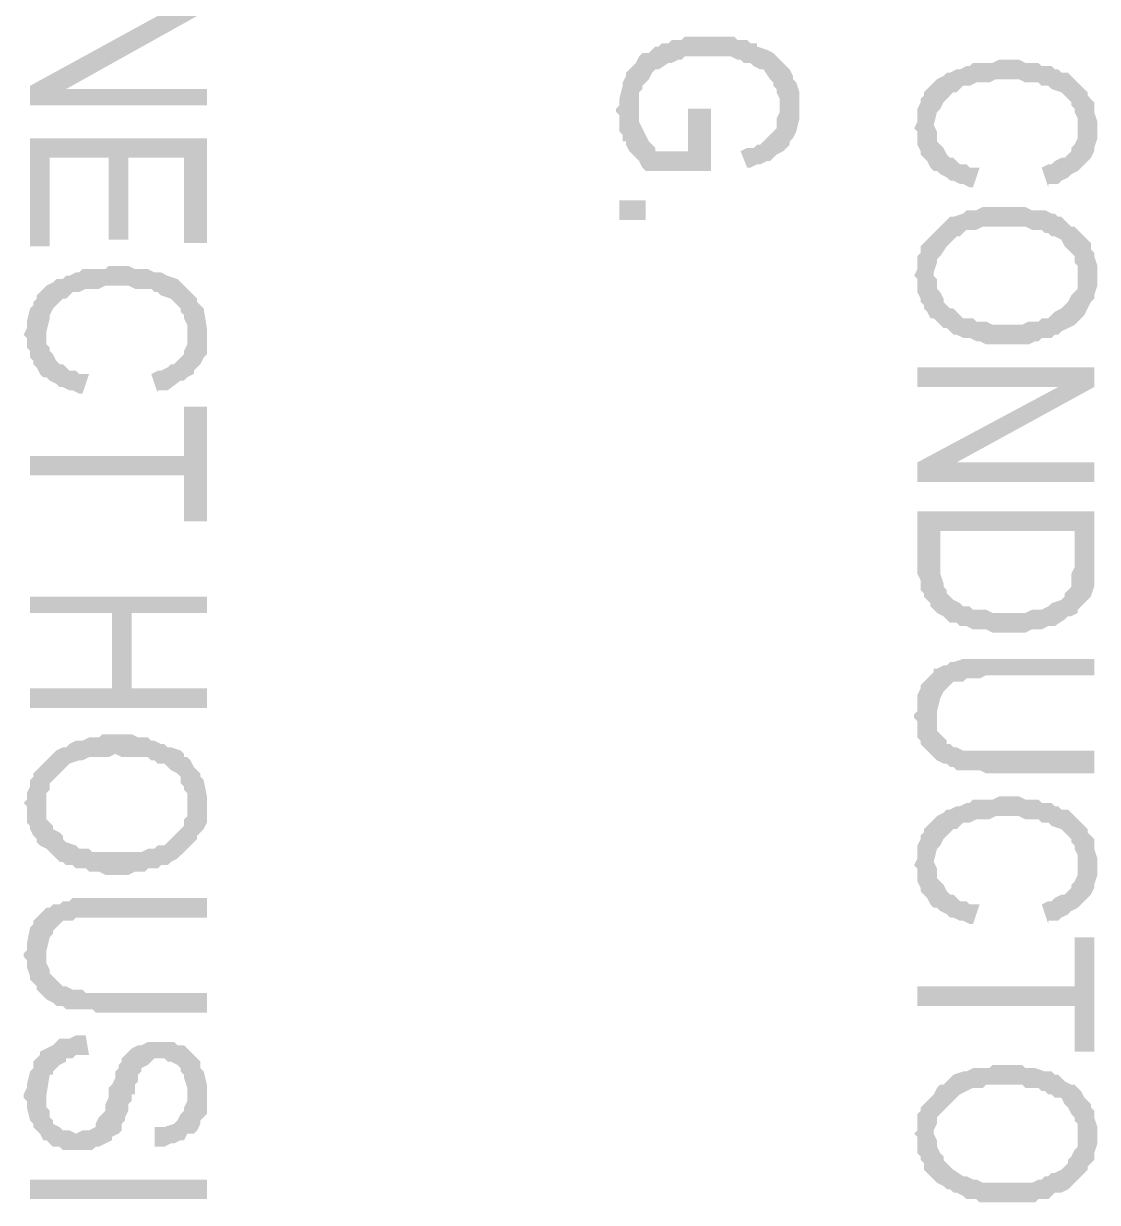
# Model space of a CAD drawing. Header units: inches. Extents: x -186 to 186, y -282 to 282.
# Drawn here: x -14.3 to -2.15, y 27 to 40.33 of the extents above; entities that cross this region are included whole.
import ezdxf

# ---------------------------------------------------------------- set-up
doc = ezdxf.new("R2010")
doc.units = ezdxf.units.IN
doc.header["$MEASUREMENT"] = 0
doc.layers.add('H', color=7, linetype='CONTINUOUS', lineweight=100)

msp = doc.modelspace()

# ---------------------------------------------------------------- hatches: boundary and pattern name
at = {"layer": 'H', "linetype": 'Continuous'}
for points in [[(-12.222, 40.481), (-12.667, 40.481), (-14.222, 39.63), (-13.815, 39.593)], [(-5.519, 39.37), (-5.519, 39.481), (-5.519, 39.556), (-5.556, 39.667), (-5.593, 39.704), (-5.593, 39.741), (-5.63, 39.815), (-5.667, 39.852), (-5.704, 39.889), (-5.741, 39.926), (-5.778, 39.963), (-5.815, 40), (-5.889, 40.037), (-6, 40.074), (-6, 40.111), (-6.074, 40.111), (-6.111, 40.148), (-6.148, 40.148), (-6.222, 40.148), (-6.259, 40.185), (-6.333, 40.185), (-6.37, 40.185), (-6.481, 40.185), (-6.556, 40.185), (-6.63, 40.185), (-6.778, 40.185), (-6.815, 40.185), (-6.852, 40.148), (-6.963, 40.148), (-7, 40.111), (-7.074, 40.111), (-7.111, 40.074), (-7.148, 40.074), (-7.185, 40.037), (-7.222, 40), (-7.296, 40), (-7.333, 39.963), (-7.37, 39.889), (-7.407, 39.852), (-7.444, 39.815), (-7.481, 39.778), (-7.481, 39.741), (-7.519, 39.667), (-7.519, 39.63), (-7.556, 39.481), (-7.556, 39.407), (-7.593, 39.37), (-7.593, 39.333), (-7.556, 39.296), (-7.556, 39.222), (-7.556, 39.111), (-7.519, 39.074), (-7.519, 39), (-7.481, 39), (-7.481, 38.963), (-7.444, 38.889), (-7.407, 38.852), (-7.37, 38.815), (-7.333, 38.778), (-7.333, 39.37), (-7.333, 39.444), (-7.333, 39.481), (-7.333, 39.556), (-7.296, 39.593), (-7.296, 39.63), (-7.259, 39.667), (-7.222, 39.704), (-7.185, 39.778), (-7.148, 39.815), (-7.111, 39.815), (-7, 39.889), (-6.963, 39.889), (-6.889, 39.926), (-6.852, 39.926), (-6.815, 39.963), (-6.741, 39.963), (-6.667, 39.963), (-6.63, 39.963), (-6.481, 39.963), (-6.407, 39.963), (-6.333, 39.963), (-6.296, 39.963), (-6.222, 39.926), (-6.185, 39.926), (-6.148, 39.889), (-6.111, 39.889), (-6.074, 39.889), (-6.037, 39.852), (-5.963, 39.815), (-5.926, 39.815), (-5.852, 39.704), (-5.815, 39.667), (-5.815, 39.63), (-5.778, 39.593), (-5.778, 39.556), (-5.741, 39.481), (-5.741, 39.37), (-5.704, 38.889), (-5.667, 38.926), (-5.63, 38.963), (-5.63, 39), (-5.593, 39.037), (-5.556, 39.111), (-5.519, 39.259), (-5.519, 39.296)], [(-2.37, 39.667), (-2.407, 39.704), (-2.444, 39.741), (-2.481, 39.778), (-2.556, 39.778), (-2.593, 39.815), (-2.63, 39.815), (-2.667, 39.852), (-2.704, 39.852), (-2.778, 39.852), (-2.815, 39.889), (-2.852, 39.889), (-2.926, 39.889), (-2.963, 39.889), (-3.037, 39.926), (-3.259, 39.926), (-3.333, 39.889), (-3.37, 39.889), (-3.444, 39.889), (-3.481, 39.889), (-3.556, 39.889), (-3.593, 39.852), (-3.63, 39.852), (-3.704, 39.815), (-3.741, 39.815), (-3.815, 39.778), (-3.852, 39.778), (-3.889, 39.741), (-3.963, 39.704), (-4, 39.667), (-4.037, 39.63), (-4.074, 39.593), (-4.111, 39.556), (-4.111, 39.519), (-4.148, 39.481), (-4.148, 39.444), (-4.185, 39.37), (-4.185, 39.296), (-4.185, 39.222), (-4.222, 39.148), (-4.185, 39.111), (-4.185, 39.037), (-4.185, 39), (-4.185, 38.963), (-4.148, 38.889), (-4.148, 38.852), (-4.111, 38.815), (-4.074, 38.778), (-4.037, 38.704), (-4, 38.667), (-4, 39.185), (-3.963, 39.333), (-3.926, 39.37), (-3.889, 39.444), (-3.852, 39.481), (-3.815, 39.519), (-3.778, 39.556), (-3.741, 39.556), (-3.704, 39.593), (-3.667, 39.63), (-3.63, 39.63), (-3.593, 39.63), (-3.519, 39.667), (-3.481, 39.667), (-3.407, 39.667), (-3.37, 39.667), (-3.296, 39.704), (-3.037, 39.704), (-2.963, 39.667), (-2.889, 39.667), (-2.852, 39.667), (-2.815, 39.667), (-2.778, 39.63), (-2.704, 39.63), (-2.667, 39.593), (-2.556, 39.556), (-2.519, 39.519), (-2.481, 39.481), (-2.444, 39.444), (-2.444, 39.407), (-2.407, 39.37), (-2.407, 39.333), (-2.37, 39.259), (-2.37, 39.185), (-2.37, 39.148)], [(-12.222, 39.407), (-12.222, 39.593), (-13.815, 39.593), (-14.222, 39.63), (-14.222, 39.407)], [(-2.148, 39.148), (-2.148, 39.222), (-2.185, 39.333), (-2.185, 39.37), (-2.185, 39.444), (-2.222, 39.481), (-2.259, 39.519), (-2.259, 39.556), (-2.296, 39.593), (-2.333, 39.63), (-2.37, 39.667), (-2.37, 39.148), (-2.37, 39.074), (-2.37, 39.037), (-2.407, 38.963), (-2.444, 38.926), (-2.444, 38.889), (-2.519, 38.815), (-2.556, 38.815), (-2.63, 38.778), (-2.667, 38.741), (-2.704, 38.741), (-2.778, 38.704), (-2.704, 38.481), (-2.704, 38.519), (-2.667, 38.519), (-2.593, 38.519), (-2.556, 38.556), (-2.481, 38.593), (-2.444, 38.63), (-2.37, 38.667), (-2.333, 38.704), (-2.296, 38.741), (-2.259, 38.778), (-2.222, 38.815), (-2.185, 38.889), (-2.185, 38.926), (-2.148, 39.037), (-2.148, 39.074)], [(-6.519, 38.667), (-6.519, 39.37), (-6.778, 39.37), (-6.778, 38.889), (-7.148, 38.889), (-7.148, 38.926), (-7.185, 38.963), (-7.222, 39), (-7.296, 39.148), (-7.333, 39.222), (-7.333, 39.333), (-7.333, 39.37), (-7.333, 38.778), (-7.296, 38.704), (-7.259, 38.667)], [(-5.704, 38.889), (-5.741, 39.37), (-5.741, 39.333), (-5.778, 39.259), (-5.778, 39.222), (-5.778, 39.148), (-5.815, 39.111), (-5.852, 39.074), (-5.889, 39.037), (-5.926, 39), (-5.963, 38.963), (-6, 38.963), (-6.037, 38.926), (-6.111, 38.926), (-6.185, 38.889), (-6.111, 38.704), (-6.074, 38.704), (-6, 38.741), (-5.963, 38.741), (-5.889, 38.778), (-5.852, 38.778), (-5.815, 38.815), (-5.778, 38.852)], [(-3.481, 38.704), (-3.519, 38.704), (-3.593, 38.704), (-3.63, 38.741), (-3.704, 38.741), (-3.741, 38.778), (-3.778, 38.815), (-3.815, 38.815), (-3.852, 38.852), (-3.889, 38.926), (-3.926, 38.963), (-3.963, 39), (-3.963, 39.037), (-3.963, 39.111), (-4, 39.185), (-4, 38.667), (-3.963, 38.667), (-3.926, 38.63), (-3.852, 38.593), (-3.815, 38.556), (-3.778, 38.556), (-3.704, 38.519), (-3.667, 38.519), (-3.593, 38.481), (-3.556, 38.481)], [(-12.222, 37.852), (-12.222, 39.037), (-14.222, 39.037), (-14.222, 37.815), (-14, 37.815), (-14, 38.815), (-13.333, 38.815), (-13.333, 37.889), (-13.111, 37.889), (-13.111, 38.815), (-12.481, 38.815), (-12.481, 37.852)], [(-7.556, 38.111), (-7.259, 38.111), (-7.259, 38.333), (-7.556, 38.333)], [(-2.148, 37.481), (-2.148, 37.593), (-2.185, 37.704), (-2.185, 37.741), (-2.222, 37.778), (-2.222, 37.852), (-2.259, 37.889), (-2.296, 37.926), (-2.333, 37.963), (-2.37, 38), (-2.407, 38.037), (-2.444, 38.037), (-2.519, 38.111), (-2.556, 38.148), (-2.593, 38.148), (-2.63, 38.185), (-2.667, 38.185), (-2.741, 38.222), (-2.778, 38.222), (-2.852, 38.222), (-2.889, 38.222), (-2.963, 38.259), (-3, 38.259), (-3.333, 38.259), (-3.37, 38.259), (-3.444, 38.259), (-3.519, 38.222), (-3.556, 38.222), (-3.63, 38.222), (-3.667, 38.185), (-3.778, 38.148), (-3.815, 38.148), (-3.852, 38.111), (-3.889, 38.074), (-3.926, 38.037), (-3.963, 38), (-4, 37.963), (-4.037, 37.926), (-4.074, 37.889), (-4.111, 37.852), (-4.148, 37.815), (-4.148, 37.741), (-4.185, 37.704), (-4.185, 37.593), (-4.185, 37.556), (-4.222, 37.481), (-4.185, 37.444), (-4.185, 37.333), (-4.185, 37.296), (-4.148, 37.222), (-4.148, 37.185), (-4.111, 37.148), (-4.111, 37.111), (-4.074, 37.074), (-4.037, 37), (-4, 37), (-4, 37.519), (-3.963, 37.63), (-3.963, 37.667), (-3.926, 37.704), (-3.852, 37.815), (-3.815, 37.852), (-3.778, 37.889), (-3.741, 37.926), (-3.704, 37.926), (-3.63, 38), (-3.556, 38), (-3.519, 38), (-3.444, 38.037), (-3.407, 38.037), (-3.259, 38.037), (-3.185, 38.037), (-3.148, 38.037), (-3, 38.037), (-2.963, 38.037), (-2.889, 38), (-2.815, 38), (-2.778, 38), (-2.741, 37.963), (-2.704, 37.963), (-2.667, 37.926), (-2.63, 37.926), (-2.556, 37.889), (-2.519, 37.815), (-2.481, 37.778), (-2.444, 37.741), (-2.407, 37.704), (-2.407, 37.63), (-2.37, 37.593), (-2.37, 36.963), (-2.333, 37), (-2.296, 37.037), (-2.259, 37.111), (-2.222, 37.185), (-2.185, 37.222), (-2.185, 37.259), (-2.148, 37.37), (-2.148, 37.444)], [(-12.444, 37.333), (-12.481, 37.37), (-12.519, 37.407), (-12.556, 37.444), (-12.667, 37.481), (-12.741, 37.519), (-12.778, 37.519), (-12.815, 37.519), (-12.889, 37.556), (-12.926, 37.556), (-13, 37.556), (-13.037, 37.556), (-13.111, 37.593), (-13.333, 37.593), (-13.37, 37.556), (-13.444, 37.556), (-13.519, 37.556), (-13.556, 37.556), (-13.63, 37.556), (-13.667, 37.519), (-13.704, 37.519), (-13.778, 37.481), (-13.815, 37.481), (-13.852, 37.444), (-13.926, 37.444), (-13.963, 37.407), (-14.037, 37.37), (-14.074, 37.333), (-14.111, 37.296), (-14.148, 37.259), (-14.148, 37.222), (-14.185, 37.185), (-14.185, 37.148), (-14.222, 37.111), (-14.259, 36.963), (-14.259, 36.889), (-14.296, 36.815), (-14.259, 36.778), (-14.259, 36.704), (-14.259, 36.667), (-14.222, 36.63), (-14.222, 36.556), (-14.185, 36.519), (-14.185, 36.481), (-14.148, 36.444), (-14.111, 36.37), (-14.074, 36.333), (-14.037, 36.852), (-14, 37), (-14, 37.037), (-13.963, 37.111), (-13.926, 37.148), (-13.889, 37.185), (-13.852, 37.222), (-13.815, 37.222), (-13.778, 37.259), (-13.741, 37.296), (-13.704, 37.296), (-13.667, 37.296), (-13.593, 37.333), (-13.556, 37.333), (-13.481, 37.333), (-13.444, 37.333), (-13.37, 37.37), (-13.111, 37.37), (-13.037, 37.333), (-12.963, 37.333), (-12.926, 37.333), (-12.852, 37.333), (-12.815, 37.296), (-12.778, 37.296), (-12.741, 37.259), (-12.63, 37.222), (-12.593, 37.185), (-12.556, 37.148), (-12.519, 37.111), (-12.519, 37.074), (-12.481, 37.037), (-12.481, 37), (-12.444, 36.926), (-12.444, 36.852), (-12.444, 36.815)], [(-2.37, 36.963), (-2.37, 37.481), (-2.37, 37.407), (-2.37, 37.333), (-2.407, 37.296), (-2.444, 37.259), (-2.481, 37.185), (-2.519, 37.148), (-2.556, 37.111), (-2.63, 37.074), (-2.667, 37.037), (-2.704, 37), (-2.741, 37), (-2.778, 37), (-2.815, 36.963), (-2.889, 36.963), (-2.926, 36.963), (-3, 36.926), (-3.333, 36.926), (-3.407, 36.963), (-3.444, 36.963), (-3.519, 36.963), (-3.556, 37), (-3.63, 37), (-3.667, 37), (-3.778, 37.111), (-3.815, 37.111), (-3.852, 37.148), (-3.889, 37.185), (-3.889, 37.222), (-3.926, 37.296), (-3.963, 37.333), (-3.963, 37.37), (-3.963, 37.444), (-4, 37.481), (-4, 37), (-3.963, 36.963), (-3.889, 36.889), (-3.852, 36.889), (-3.815, 36.852), (-3.778, 36.815), (-3.741, 36.815), (-3.667, 36.778), (-3.63, 36.778), (-3.593, 36.778), (-3.519, 36.741), (-3.481, 36.741), (-3.407, 36.704), (-3.37, 36.704), (-3.296, 36.704), (-3.037, 36.704), (-3, 36.704), (-2.926, 36.704), (-2.852, 36.741), (-2.815, 36.741), (-2.778, 36.778), (-2.704, 36.778), (-2.667, 36.778), (-2.63, 36.815), (-2.593, 36.815), (-2.556, 36.852), (-2.481, 36.889), (-2.407, 36.926)], [(-12.222, 36.815), (-12.222, 36.889), (-12.259, 37.111), (-12.296, 37.148), (-12.333, 37.185), (-12.333, 37.222), (-12.37, 37.259), (-12.407, 37.296), (-12.444, 37.333), (-12.444, 36.815), (-12.444, 36.741), (-12.444, 36.704), (-12.481, 36.63), (-12.481, 36.593), (-12.519, 36.556), (-12.556, 36.519), (-12.593, 36.481), (-12.63, 36.481), (-12.667, 36.444), (-12.741, 36.407), (-12.778, 36.407), (-12.852, 36.37), (-12.778, 36.148), (-12.778, 36.185), (-12.704, 36.185), (-12.667, 36.185), (-12.519, 36.296), (-12.481, 36.296), (-12.444, 36.333), (-12.37, 36.37), (-12.37, 36.407), (-12.333, 36.444), (-12.296, 36.481), (-12.259, 36.556), (-12.222, 36.593), (-12.222, 36.704), (-12.222, 36.741)], [(-13.556, 36.37), (-13.593, 36.37), (-13.667, 36.37), (-13.704, 36.407), (-13.778, 36.407), (-13.815, 36.444), (-13.852, 36.481), (-13.889, 36.481), (-13.926, 36.519), (-13.963, 36.593), (-14, 36.63), (-14, 36.667), (-14.037, 36.704), (-14.037, 36.778), (-14.037, 36.852), (-14.074, 36.333), (-14.037, 36.333), (-14, 36.296), (-13.926, 36.259), (-13.889, 36.222), (-13.852, 36.222), (-13.778, 36.185), (-13.741, 36.185), (-13.667, 36.148), (-13.63, 36.148)], [(-2.185, 36.222), (-2.185, 36.444), (-4.185, 36.444), (-4.185, 36.222), (-2.593, 36.222)], [(-2.185, 36.222), (-2.593, 36.222), (-4.185, 35.37), (-3.741, 35.37)], [(-12.222, 34.704), (-12.222, 36), (-12.481, 36), (-12.481, 35.444), (-14.222, 35.444), (-14.222, 35.222), (-12.481, 35.222), (-12.481, 34.704)], [(-2.185, 35.148), (-2.185, 35.37), (-3.741, 35.37), (-4.185, 35.37), (-4.185, 35.148)], [(-2.185, 34.222), (-2.185, 34.815), (-4.185, 34.815), (-4.185, 34.111), (-4.148, 34.037), (-4.148, 33.926), (-4.111, 33.889), (-4.111, 33.852), (-4.074, 33.815), (-4.037, 33.778), (-4.037, 33.741), (-4, 33.704), (-3.963, 33.667), (-3.926, 34.593), (-2.407, 34.593), (-2.407, 34.222), (-2.37, 33.667), (-2.37, 33.704), (-2.333, 33.741), (-2.296, 33.778), (-2.259, 33.815), (-2.222, 33.852), (-2.185, 33.963), (-2.185, 34), (-2.185, 34.037), (-2.185, 34.111), (-2.185, 34.185)], [(-2.37, 33.667), (-2.407, 34.222), (-2.407, 34.185), (-2.444, 34.111), (-2.444, 34.037), (-2.444, 34), (-2.444, 33.963), (-2.481, 33.926), (-2.519, 33.889), (-2.519, 33.852), (-2.556, 33.815), (-2.667, 33.778), (-2.704, 33.741), (-2.778, 33.704), (-2.815, 33.704), (-2.852, 33.704), (-2.889, 33.704), (-2.963, 33.667), (-3.111, 33.667), (-3.148, 33.667), (-3.222, 33.667), (-3.296, 33.667), (-3.333, 33.667), (-3.407, 33.704), (-3.444, 33.704), (-3.519, 33.704), (-3.556, 33.704), (-3.593, 33.741), (-3.667, 33.741), (-3.704, 33.778), (-3.778, 33.815), (-3.815, 33.852), (-3.852, 33.889), (-3.852, 33.926), (-3.889, 33.963), (-3.889, 34), (-3.926, 34.111), (-3.926, 34.593), (-3.963, 33.667), (-3.889, 33.63), (-3.852, 33.593), (-3.815, 33.556), (-3.741, 33.556), (-3.704, 33.519), (-3.667, 33.519), (-3.63, 33.519), (-3.556, 33.481), (-3.519, 33.481), (-3.481, 33.481), (-3.407, 33.481), (-3.333, 33.444), (-2.963, 33.444), (-2.889, 33.481), (-2.852, 33.481), (-2.815, 33.481), (-2.778, 33.481), (-2.704, 33.519), (-2.667, 33.519), (-2.63, 33.519), (-2.519, 33.593), (-2.481, 33.63), (-2.444, 33.63)], [(-12.222, 33.667), (-12.222, 33.852), (-14.222, 33.852), (-14.222, 33.667), (-13.296, 33.667), (-13.296, 32.815), (-13.074, 33.667)], [(-12.222, 32.593), (-12.222, 32.815), (-13.074, 32.815), (-13.074, 33.667), (-13.296, 32.815), (-14.222, 32.815), (-14.222, 32.593)], [(-2.185, 32.963), (-2.185, 33.148), (-3.481, 33.148), (-3.556, 33.148), (-3.593, 33.148), (-3.667, 33.148), (-3.778, 33.111), (-3.815, 33.111), (-3.852, 33.074), (-3.889, 33.074), (-3.963, 33.037), (-4, 33.037), (-3.963, 32.519), (-3.963, 32.556), (-3.926, 32.704), (-3.889, 32.778), (-3.852, 32.815), (-3.815, 32.852), (-3.778, 32.889), (-3.704, 32.889), (-3.667, 32.889), (-3.63, 32.926), (-3.593, 32.926), (-3.481, 32.926), (-3.407, 32.963), (-3.333, 32.963)], [(-2.185, 31.852), (-2.185, 32.111), (-3.519, 32.111), (-3.556, 32.111), (-3.63, 32.111), (-3.667, 32.111), (-3.741, 32.148), (-3.778, 32.148), (-3.815, 32.185), (-3.852, 32.185), (-3.852, 32.222), (-3.889, 32.259), (-3.926, 32.296), (-3.963, 32.333), (-3.963, 32.407), (-3.963, 32.481), (-3.963, 32.519), (-4, 33.037), (-4, 33), (-4.037, 32.963), (-4.074, 32.926), (-4.111, 32.889), (-4.148, 32.852), (-4.148, 32.815), (-4.185, 32.741), (-4.185, 32.63), (-4.185, 32.556), (-4.222, 32.519), (-4.222, 32.481), (-4.185, 32.444), (-4.185, 32.37), (-4.185, 32.259), (-4.148, 32.222), (-4.148, 32.185), (-4.111, 32.148), (-4.074, 32.111), (-4.037, 32.074), (-4, 32.037), (-3.963, 32), (-3.889, 31.963), (-3.852, 31.963), (-3.815, 31.926), (-3.778, 31.926), (-3.741, 31.889), (-3.667, 31.889), (-3.63, 31.889), (-3.556, 31.889), (-3.481, 31.889), (-3.407, 31.852), (-3.333, 31.852)], [(-12.222, 31.519), (-12.222, 31.593), (-12.259, 31.778), (-12.296, 31.815), (-12.296, 31.852), (-12.333, 31.889), (-12.37, 31.926), (-12.407, 32), (-12.444, 32.037), (-12.481, 32.037), (-12.481, 32.074), (-12.519, 32.111), (-12.63, 32.148), (-12.667, 32.148), (-12.704, 32.185), (-12.741, 32.185), (-12.815, 32.222), (-12.852, 32.222), (-12.889, 32.259), (-12.963, 32.259), (-13, 32.259), (-13.074, 32.296), (-13.407, 32.296), (-13.444, 32.259), (-13.519, 32.259), (-13.556, 32.259), (-13.63, 32.222), (-13.667, 32.222), (-13.704, 32.222), (-13.778, 32.185), (-13.815, 32.148), (-13.852, 32.148), (-13.926, 32.111), (-13.963, 32.074), (-14, 32.037), (-14.037, 32), (-14.074, 31.963), (-14.111, 31.926), (-14.148, 31.889), (-14.185, 31.852), (-14.185, 31.815), (-14.222, 31.778), (-14.222, 31.704), (-14.259, 31.63), (-14.259, 31.556), (-14.296, 31.519), (-14.259, 31.481), (-14.259, 31.37), (-14.259, 31.296), (-14.222, 31.259), (-14.222, 31.222), (-14.185, 31.148), (-14.148, 31.111), (-14.148, 31.074), (-14.111, 31.037), (-14.037, 31), (-14.037, 31.519), (-14.037, 31.63), (-14, 31.667), (-14, 31.741), (-13.963, 31.778), (-13.926, 31.815), (-13.889, 31.852), (-13.852, 31.889), (-13.815, 31.926), (-13.778, 31.963), (-13.667, 32), (-13.63, 32), (-13.556, 32.037), (-13.519, 32.037), (-13.481, 32.037), (-13.333, 32.037), (-13.259, 32.074), (-13.185, 32.037), (-13.074, 32.037), (-13, 32.037), (-12.963, 32.037), (-12.889, 32.037), (-12.852, 32), (-12.815, 32), (-12.778, 31.963), (-12.704, 31.963), (-12.667, 31.926), (-12.63, 31.889), (-12.556, 31.852), (-12.519, 31.815), (-12.519, 31.741), (-12.481, 31.704), (-12.481, 31.667), (-12.444, 31.63), (-12.444, 31), (-12.407, 31.037), (-12.37, 31.074), (-12.333, 31.111), (-12.333, 31.148), (-12.296, 31.185), (-12.259, 31.222), (-12.222, 31.296), (-12.222, 31.37), (-12.222, 31.444)], [(-12.444, 31), (-12.444, 31.481), (-12.444, 31.407), (-12.444, 31.37), (-12.481, 31.333), (-12.481, 31.259), (-12.519, 31.222), (-12.556, 31.185), (-12.593, 31.148), (-12.63, 31.111), (-12.667, 31.074), (-12.704, 31.037), (-12.778, 31.037), (-12.815, 31), (-12.852, 31), (-12.889, 31), (-12.963, 30.963), (-13, 30.963), (-13.074, 30.963), (-13.407, 30.963), (-13.481, 30.963), (-13.519, 30.963), (-13.556, 31), (-13.63, 31), (-13.667, 31), (-13.704, 31.037), (-13.815, 31.074), (-13.852, 31.111), (-13.852, 31.148), (-13.889, 31.185), (-13.963, 31.222), (-13.963, 31.259), (-14, 31.296), (-14.037, 31.333), (-14.037, 31.407), (-14.037, 31.444), (-14.037, 31.519), (-14.037, 31), (-14, 30.963), (-13.963, 30.926), (-13.926, 30.889), (-13.889, 30.852), (-13.852, 30.852), (-13.815, 30.815), (-13.741, 30.815), (-13.704, 30.778), (-13.667, 30.778), (-13.593, 30.778), (-13.556, 30.741), (-13.481, 30.741), (-13.444, 30.741), (-13.37, 30.704), (-13.111, 30.704), (-13.037, 30.741), (-13, 30.741), (-12.926, 30.741), (-12.889, 30.778), (-12.815, 30.778), (-12.778, 30.778), (-12.741, 30.815), (-12.704, 30.815), (-12.667, 30.815), (-12.63, 30.852), (-12.556, 30.889), (-12.519, 30.926), (-12.481, 30.963)], [(-2.37, 31.333), (-2.407, 31.37), (-2.444, 31.407), (-2.481, 31.444), (-2.556, 31.444), (-2.593, 31.481), (-2.63, 31.481), (-2.667, 31.519), (-2.704, 31.519), (-2.778, 31.519), (-2.815, 31.556), (-2.852, 31.556), (-2.926, 31.556), (-2.963, 31.556), (-3.037, 31.593), (-3.259, 31.593), (-3.333, 31.556), (-3.37, 31.556), (-3.444, 31.556), (-3.481, 31.556), (-3.556, 31.556), (-3.593, 31.519), (-3.63, 31.519), (-3.704, 31.481), (-3.741, 31.481), (-3.815, 31.444), (-3.852, 31.444), (-3.889, 31.407), (-3.963, 31.37), (-4, 31.333), (-4.037, 31.296), (-4.074, 31.259), (-4.111, 31.222), (-4.111, 31.185), (-4.148, 31.148), (-4.148, 31.111), (-4.185, 31.037), (-4.185, 30.963), (-4.185, 30.889), (-4.222, 30.815), (-4.185, 30.778), (-4.185, 30.704), (-4.185, 30.667), (-4.185, 30.63), (-4.148, 30.556), (-4.148, 30.519), (-4.111, 30.481), (-4.074, 30.444), (-4.037, 30.37), (-4, 30.333), (-4, 30.852), (-3.963, 31), (-3.926, 31.037), (-3.889, 31.111), (-3.852, 31.148), (-3.815, 31.185), (-3.778, 31.222), (-3.741, 31.222), (-3.704, 31.259), (-3.667, 31.296), (-3.63, 31.296), (-3.593, 31.296), (-3.519, 31.333), (-3.481, 31.333), (-3.407, 31.333), (-3.37, 31.333), (-3.296, 31.37), (-3.037, 31.37), (-2.963, 31.333), (-2.889, 31.333), (-2.852, 31.333), (-2.815, 31.333), (-2.778, 31.296), (-2.704, 31.296), (-2.667, 31.259), (-2.556, 31.222), (-2.519, 31.185), (-2.481, 31.148), (-2.444, 31.111), (-2.444, 31.074), (-2.407, 31.037), (-2.407, 31), (-2.37, 30.926), (-2.37, 30.852), (-2.37, 30.815)], [(-2.148, 30.815), (-2.148, 30.889), (-2.185, 31), (-2.185, 31.037), (-2.185, 31.111), (-2.222, 31.148), (-2.259, 31.185), (-2.259, 31.222), (-2.296, 31.259), (-2.333, 31.296), (-2.37, 31.333), (-2.37, 30.815), (-2.37, 30.741), (-2.37, 30.704), (-2.407, 30.63), (-2.444, 30.593), (-2.444, 30.556), (-2.519, 30.481), (-2.556, 30.481), (-2.63, 30.444), (-2.667, 30.407), (-2.704, 30.407), (-2.778, 30.37), (-2.704, 30.148), (-2.704, 30.185), (-2.667, 30.185), (-2.593, 30.185), (-2.556, 30.222), (-2.481, 30.259), (-2.444, 30.296), (-2.37, 30.333), (-2.333, 30.37), (-2.296, 30.407), (-2.259, 30.444), (-2.222, 30.481), (-2.185, 30.556), (-2.185, 30.593), (-2.148, 30.704), (-2.148, 30.741)], [(-3.481, 30.37), (-3.519, 30.37), (-3.593, 30.37), (-3.63, 30.407), (-3.704, 30.407), (-3.741, 30.444), (-3.778, 30.481), (-3.815, 30.481), (-3.852, 30.519), (-3.889, 30.593), (-3.926, 30.63), (-3.963, 30.667), (-3.963, 30.704), (-3.963, 30.778), (-4, 30.852), (-4, 30.333), (-3.963, 30.333), (-3.926, 30.296), (-3.852, 30.259), (-3.815, 30.222), (-3.778, 30.222), (-3.704, 30.185), (-3.667, 30.185), (-3.593, 30.148), (-3.556, 30.148)], [(-12.222, 30.222), (-12.222, 30.444), (-13.556, 30.444), (-13.63, 30.444), (-13.667, 30.444), (-13.741, 30.444), (-13.778, 30.407), (-13.852, 30.407), (-13.889, 30.37), (-13.926, 30.37), (-13.963, 30.37), (-14, 30.333), (-14.037, 30.333), (-14.037, 29.815), (-14.037, 29.852), (-14, 30), (-13.963, 30.037), (-13.963, 30.074), (-13.926, 30.111), (-13.889, 30.148), (-13.852, 30.185), (-13.778, 30.185), (-13.741, 30.185), (-13.704, 30.222), (-13.667, 30.222), (-13.519, 30.222), (-13.481, 30.222), (-13.407, 30.222)], [(-12.222, 29.148), (-12.222, 29.37), (-13.593, 29.37), (-13.63, 29.407), (-13.704, 29.407), (-13.741, 29.407), (-13.815, 29.444), (-13.852, 29.444), (-13.889, 29.481), (-13.926, 29.519), (-13.963, 29.556), (-14, 29.593), (-14, 29.63), (-14.037, 29.704), (-14.037, 29.778), (-14.037, 29.815), (-14.037, 30.333), (-14.074, 30.296), (-14.111, 30.259), (-14.148, 30.222), (-14.185, 30.185), (-14.185, 30.148), (-14.222, 30.111), (-14.259, 29.926), (-14.259, 29.852), (-14.296, 29.815), (-14.296, 29.778), (-14.259, 29.741), (-14.259, 29.667), (-14.222, 29.556), (-14.222, 29.519), (-14.185, 29.481), (-14.148, 29.444), (-14.148, 29.407), (-14.111, 29.37), (-14.074, 29.333), (-14.037, 29.296), (-13.963, 29.259), (-13.926, 29.222), (-13.852, 29.222), (-13.815, 29.185), (-13.741, 29.185), (-13.704, 29.185), (-13.63, 29.185), (-13.519, 29.185), (-13.481, 29.148), (-13.407, 29.148)], [(-2.185, 28.704), (-2.185, 30), (-2.407, 30), (-2.407, 29.444), (-4.185, 29.444), (-4.185, 29.222), (-2.407, 29.222), (-2.407, 28.704)], [(-12.222, 28.222), (-12.222, 28.333), (-12.259, 28.481), (-12.296, 28.519), (-12.296, 28.593), (-12.333, 28.63), (-12.37, 28.667), (-12.407, 28.704), (-12.444, 28.741), (-12.481, 28.778), (-12.556, 28.778), (-12.593, 28.815), (-12.63, 28.815), (-12.704, 28.815), (-12.778, 28.815), (-12.852, 28.815), (-12.889, 28.815), (-12.963, 28.778), (-13, 28.778), (-13.074, 28.741), (-13.111, 28.704), (-13.148, 28.667), (-13.185, 28.63), (-13.185, 28.593), (-13.222, 28.556), (-13.222, 28.519), (-13.259, 28.481), (-13.259, 28.407), (-13.296, 28.333), (-13.333, 28.296), (-13.333, 28.259), (-13.333, 28.185), (-13.37, 28.111), (-13.37, 28.037), (-13.407, 28), (-13.444, 27.963), (-13.481, 27.889), (-13.481, 27.852), (-13.556, 27.815), (-13.593, 27.815), (-13.63, 27.815), (-13.704, 27.778), (-13.778, 27.815), (-13.815, 27.815), (-13.852, 27.815), (-13.889, 27.852), (-13.963, 27.889), (-13.963, 27.926), (-14, 27.963), (-14, 28.037), (-14.037, 28.074), (-14.037, 28.148), (-14.037, 28.185), (-14.037, 28.741), (-14.111, 28.704), (-14.111, 28.667), (-14.148, 28.63), (-14.185, 28.593), (-14.185, 28.519), (-14.222, 28.481), (-14.259, 28.333), (-14.259, 28.296), (-14.296, 28.222), (-14.296, 28.185), (-14.259, 28.148), (-14.259, 28.074), (-14.222, 27.926), (-14.185, 27.889), (-14.185, 27.852), (-14.148, 27.815), (-14.111, 27.778), (-14.074, 27.704), (-14.037, 27.704), (-14, 27.667), (-13.963, 27.63), (-13.889, 27.63), (-13.852, 27.593), (-13.778, 27.593), (-13.556, 27.593), (-13.519, 27.593), (-13.481, 27.63), (-13.444, 27.63), (-13.37, 27.667), (-13.296, 27.704), (-13.296, 27.741), (-13.222, 27.778), (-13.185, 27.815), (-13.185, 27.889), (-13.148, 27.926), (-13.148, 27.963), (-13.111, 28.037), (-13.111, 28.111), (-13.074, 28.148), (-13.074, 28.222), (-13.037, 28.222), (-13.037, 28.333), (-13, 28.37), (-13, 28.444), (-12.963, 28.481), (-12.963, 28.519), (-12.889, 28.556), (-12.852, 28.593), (-12.815, 28.63), (-12.704, 28.63), (-12.667, 28.593), (-12.63, 28.593), (-12.556, 28.556), (-12.519, 28.519), (-12.519, 28.481), (-12.481, 28.444), (-12.481, 28.407), (-12.444, 28.296), (-12.444, 28.222), (-12.444, 27.778), (-12.37, 27.778), (-12.333, 27.815), (-12.296, 27.889), (-12.296, 27.926), (-12.259, 27.963), (-12.222, 28), (-12.222, 28.111), (-12.222, 28.185)], [(-13.556, 28.667), (-13.593, 28.889), (-13.704, 28.889), (-13.778, 28.852), (-13.815, 28.852), (-13.889, 28.852), (-13.926, 28.815), (-13.963, 28.778), (-14.037, 28.741), (-14.037, 28.185), (-14.037, 28.222), (-14, 28.444), (-13.963, 28.444), (-13.963, 28.481), (-13.926, 28.519), (-13.889, 28.556), (-13.815, 28.593), (-13.815, 28.63), (-13.741, 28.63), (-13.704, 28.667), (-13.63, 28.667)], [(-2.148, 27.778), (-2.148, 27.852), (-2.185, 27.963), (-2.185, 28.037), (-2.222, 28.074), (-2.222, 28.111), (-2.259, 28.148), (-2.296, 28.185), (-2.333, 28.259), (-2.37, 28.296), (-2.407, 28.333), (-2.444, 28.333), (-2.519, 28.37), (-2.556, 28.407), (-2.593, 28.444), (-2.63, 28.444), (-2.667, 28.481), (-2.741, 28.481), (-2.852, 28.519), (-2.889, 28.519), (-2.963, 28.519), (-3, 28.556), (-3.333, 28.556), (-3.37, 28.519), (-3.444, 28.519), (-3.519, 28.519), (-3.556, 28.519), (-3.63, 28.481), (-3.667, 28.481), (-3.778, 28.444), (-3.815, 28.407), (-3.852, 28.37), (-3.889, 28.333), (-3.926, 28.333), (-3.963, 28.296), (-4, 28.222), (-4.037, 28.185), (-4.074, 28.148), (-4.111, 28.111), (-4.148, 28.074), (-4.148, 28.037), (-4.185, 28), (-4.185, 27.889), (-4.185, 27.815), (-4.222, 27.778), (-4.185, 27.741), (-4.185, 27.63), (-4.185, 27.556), (-4.148, 27.519), (-4.148, 27.481), (-4.111, 27.444), (-4.111, 27.37), (-4.074, 27.333), (-4.037, 27.296), (-4, 27.259), (-4, 27.815), (-3.963, 27.889), (-3.963, 27.963), (-3.926, 28), (-3.889, 28.037), (-3.852, 28.074), (-3.815, 28.111), (-3.778, 28.148), (-3.741, 28.185), (-3.704, 28.222), (-3.63, 28.259), (-3.556, 28.296), (-3.519, 28.296), (-3.444, 28.296), (-3.407, 28.333), (-3.259, 28.333), (-3.185, 28.333), (-3.148, 28.333), (-3, 28.333), (-2.963, 28.296), (-2.889, 28.296), (-2.815, 28.296), (-2.778, 28.259), (-2.741, 28.259), (-2.704, 28.222), (-2.667, 28.222), (-2.63, 28.185), (-2.556, 28.185), (-2.519, 28.111), (-2.481, 28.074), (-2.444, 28), (-2.407, 27.963), (-2.407, 27.926), (-2.37, 27.889), (-2.37, 27.259), (-2.333, 27.296), (-2.296, 27.333), (-2.259, 27.37), (-2.259, 27.407), (-2.222, 27.444), (-2.185, 27.481), (-2.185, 27.556), (-2.148, 27.667), (-2.148, 27.704)], [(-12.444, 27.778), (-12.444, 28.222), (-12.444, 28.185), (-12.444, 28.148), (-12.481, 28.074), (-12.481, 28.037), (-12.519, 28), (-12.556, 27.926), (-12.593, 27.889), (-12.704, 27.852), (-12.778, 27.852), (-12.815, 27.852), (-12.815, 27.63), (-12.741, 27.63), (-12.704, 27.63), (-12.63, 27.667), (-12.593, 27.667), (-12.519, 27.704), (-12.481, 27.704)], [(-2.37, 27.259), (-2.37, 27.778), (-2.37, 27.667), (-2.37, 27.63), (-2.407, 27.593), (-2.444, 27.519), (-2.481, 27.481), (-2.481, 27.444), (-2.519, 27.407), (-2.556, 27.37), (-2.63, 27.333), (-2.667, 27.333), (-2.704, 27.296), (-2.741, 27.296), (-2.778, 27.259), (-2.815, 27.259), (-2.889, 27.222), (-2.926, 27.222), (-3, 27.222), (-3.333, 27.222), (-3.407, 27.222), (-3.444, 27.222), (-3.519, 27.259), (-3.556, 27.259), (-3.63, 27.296), (-3.667, 27.296), (-3.778, 27.37), (-3.815, 27.407), (-3.852, 27.444), (-3.889, 27.481), (-3.889, 27.519), (-3.926, 27.556), (-3.963, 27.63), (-3.963, 27.667), (-3.963, 27.704), (-4, 27.778), (-4, 27.259), (-3.963, 27.222), (-3.889, 27.185), (-3.852, 27.148), (-3.815, 27.148), (-3.778, 27.111), (-3.741, 27.111), (-3.667, 27.074), (-3.63, 27.037), (-3.593, 27.037), (-3.519, 27.037), (-3.481, 27), (-3.407, 27), (-3.37, 27), (-3.296, 27), (-3.037, 27), (-3, 27), (-2.926, 27), (-2.852, 27), (-2.815, 27.037), (-2.778, 27.037), (-2.704, 27.037), (-2.667, 27.074), (-2.63, 27.111), (-2.593, 27.111), (-2.556, 27.111), (-2.481, 27.148), (-2.444, 27.185), (-2.407, 27.222)], [(-14.222, 27.037), (-12.222, 27.037), (-12.222, 27.259), (-14.222, 27.259)]]:
    msp.add_hatch(color=0, dxfattribs=at).paths.add_polyline_path(points)

doc.saveas('drawing.dxf')
